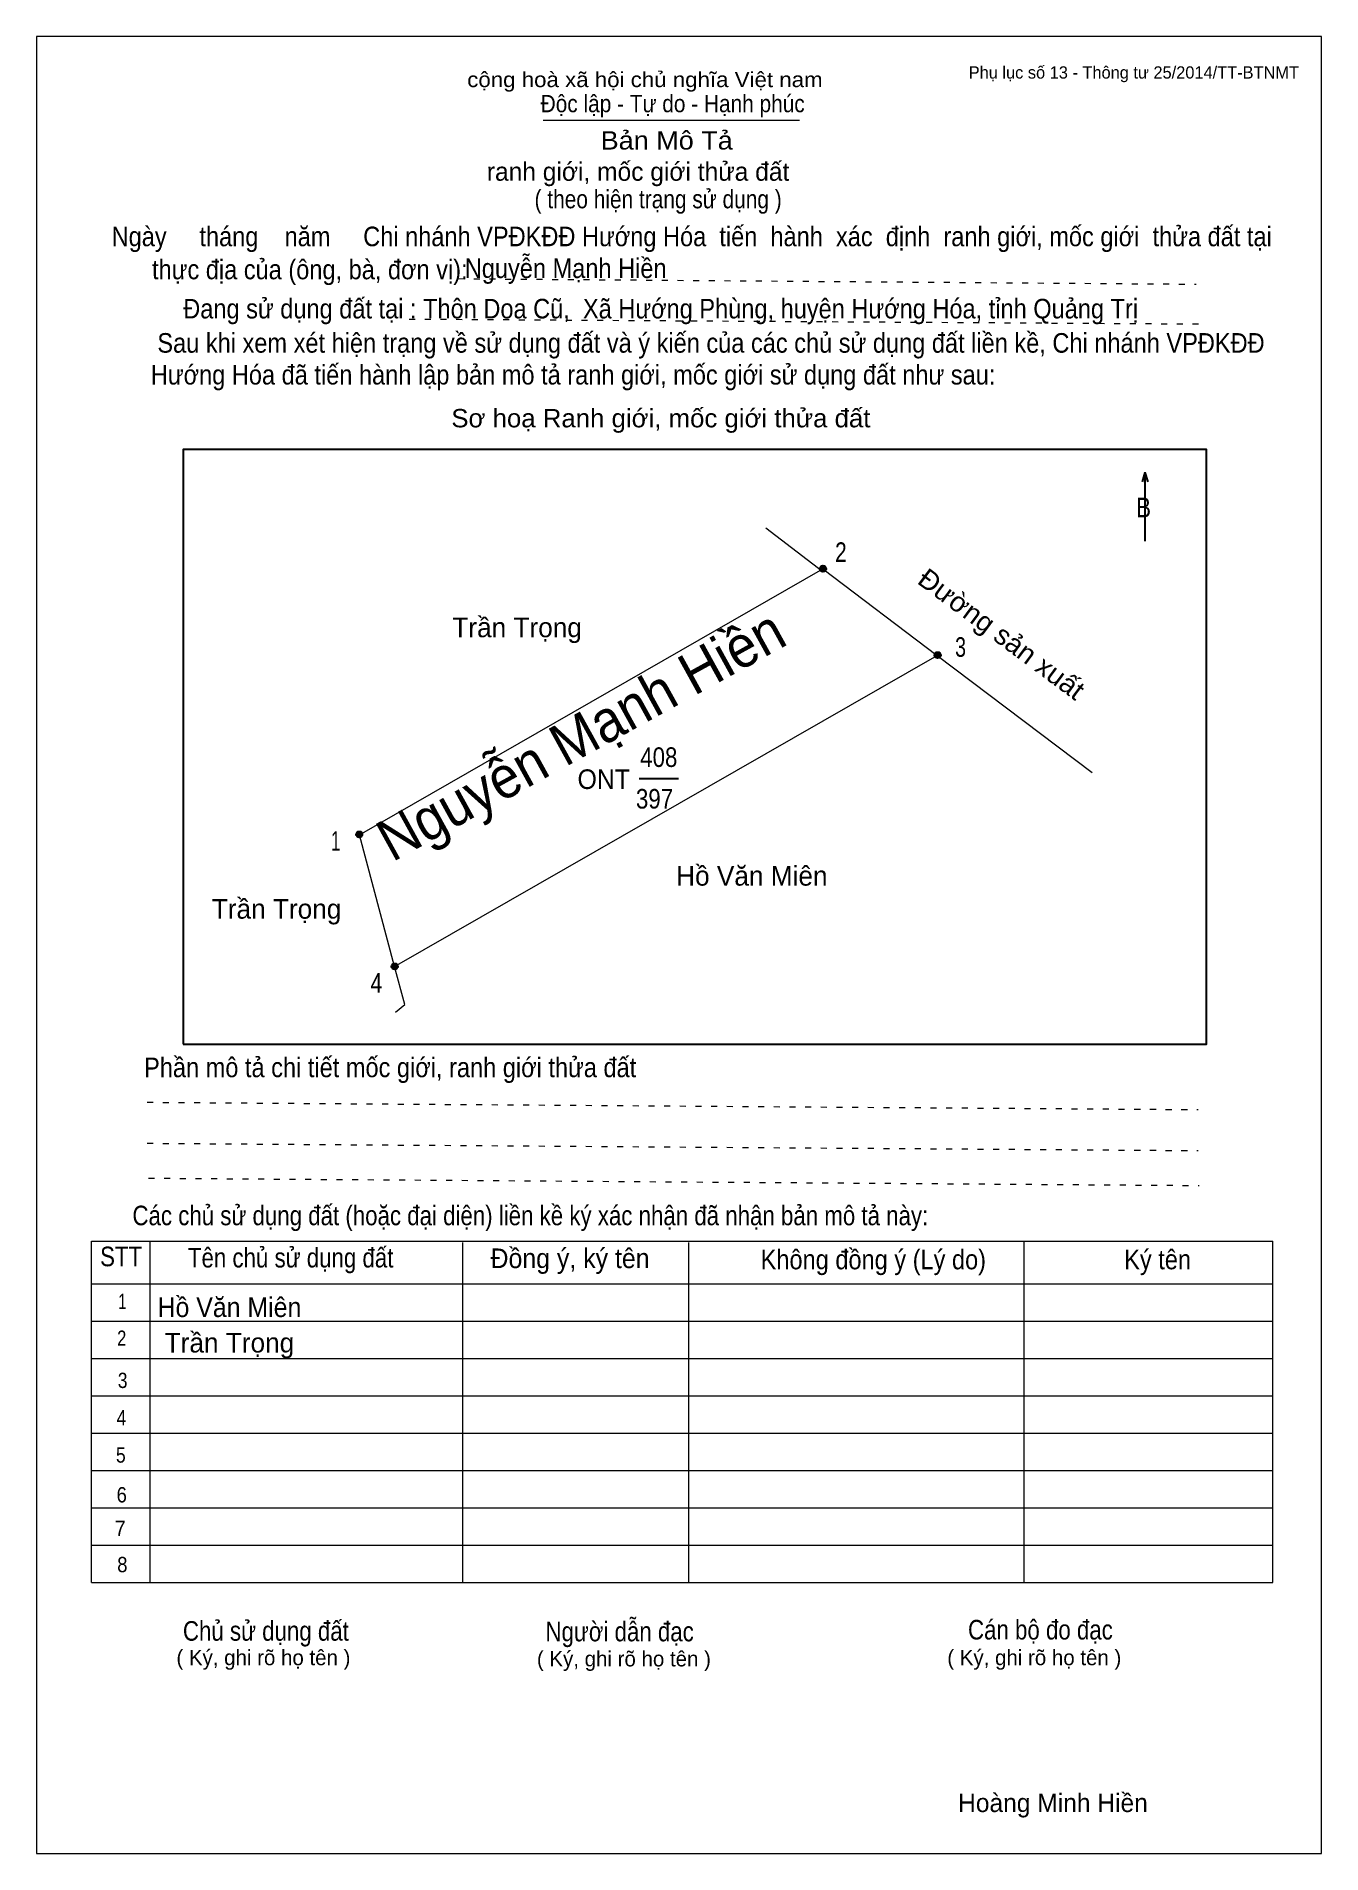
# Model space of a CAD drawing. Header units: centimetres. Extents: x 0 to 21, y 0 to 29.7.
import ezdxf
from ezdxf.enums import TextEntityAlignment as Align

# ---------------------------------------------------------------- set-up
doc = ezdxf.new("R2010")
doc.units = ezdxf.units.CM
doc.header["$LTSCALE"] = 0.13
doc.linetypes.add('DOTTED', pattern=[1.5, 0.3, -1.2])
for name, color, linetype, lineweight in [('1', 7, 'Continuous', 13), ('32', 7, 'Continuous', 25), ('33', 7, 'Continuous', 25), ('6', 7, 'Continuous', 13), ('62', 7, 'Continuous', 13)]:
    doc.layers.add(name, color=color, linetype=linetype, lineweight=lineweight)
for name, color, linetype in [('2', 7, 'Continuous'), ('34', 7, 'Continuous'), ('63', 7, 'Continuous')]:
    doc.layers.add(name, color=color, linetype=linetype)

msp = doc.modelspace()

# ---------------------------------------------------------------- hatches: boundary and pattern name
at = {"layer": '32'}
for points in [[(12.9026, 21, 1), (12.8026, 21, 1)], [(14.7762, 19.5874, 1), (14.6762, 19.5874, 1)], [(5.326, 16.6576, 1), (5.226, 16.6576, 1)], [(5.9052, 14.5, 1), (5.8052, 14.5, 1)]]:
    msp.add_hatch(color=256, dxfattribs=at).paths.add_polyline_path(points)

# ---------------------------------------------------------------- linework, layer by layer
at = {"layer": '1'}
msp.add_line((12.85, 20.95), (11.92, 21.66), dxfattribs=at)
msp.add_lwpolyline([(21, 0), (21, 29.7), (0, 29.7), (0, 0)], close=True, dxfattribs=at)
at = {"layer": '32'}
for centre in [(12.8526, 21), (14.7262, 19.5874), (5.276, 16.6576), (5.8552, 14.5)]:
    msp.add_circle(centre, 0.05, dxfattribs=at)
at = {"layer": '33'}
msp.add_line((9.85, 17.57), (10.49, 17.57), dxfattribs=at)
at = {"layer": '6'}
msp.add_line((12.85, 21), (14.72, 19.58), dxfattribs=at)
for points in [[(5.85, 14.5), (5.28, 16.65), (12.85, 21)], [(5.85, 14.5), (14.72, 19.58), (17.25, 17.67)], [(5.87, 13.75), (6.02, 13.88), (5.85, 14.5)]]:
    msp.add_lwpolyline(points, dxfattribs=at)
at = {"layer": '62'}
for p, q in [((8.28, 28.33), (12.47, 28.33)), ((0.9, 10.01), (20.2, 10.01)), ((0.9, 4.43), (0.9, 10.01)), ((1.86, 4.43), (1.86, 10.01)), ((6.97, 4.43), (6.97, 9.99)), ((10.66, 4.43), (10.66, 9.99)), ((16.14, 4.43), (16.14, 10.01)), ((20.2, 4.43), (20.2, 10.01)), ((0.9, 9.31), (20.2, 9.31)), ((0.9, 8.7), (20.2, 8.7)), ((0.9, 8.09), (20.2, 8.09)), ((0.9, 7.48), (20.2, 7.48)), ((0.9, 6.87), (20.2, 6.87)), ((0.9, 6.26), (20.2, 6.26)), ((0.9, 5.65), (20.2, 5.65)), ((0.9, 5.04), (20.2, 5.04)), ((0.9, 4.43), (20.2, 4.43))]:
    msp.add_line(p, q, dxfattribs=at)
at = {"layer": '62', "linetype": 'DOTTED'}
for p, q in [((6.89, 25.74), (18.95, 25.65)), ((6.09, 25.08), (19.04, 25)), ((1.81, 12.28), (18.98, 12.16)), ((1.81, 11.61), (18.98, 11.49)), ((1.83, 11.04), (19, 10.92))]:
    msp.add_line(p, q, dxfattribs=at)
at = {"layer": '62', "lineweight": 25}
for p, q in [((18.11, 22.58), (18.11, 21.45)), ((18.11, 22.57), (18.07, 22.42)), ((18.11, 22.57), (18.16, 22.42))]:
    msp.add_line(p, q, dxfattribs=at)
msp.add_lwpolyline([(2.4, 13.23), (19.12, 13.23), (19.12, 22.95), (2.4, 22.95)], close=True, dxfattribs=at)

# ---------------------------------------------------------------- texts
at = {"layer": '2', "width": 0.95}
msp.add_text('Nguyễn Mạnh Hiền', height=0.6813, rotation=28.852, dxfattribs=at).set_placement((9.0606, 17.9864), align=Align.CENTER)
at = {"layer": '32'}
for s, width, p in [('2', 0.8, (13.145, 21.11)), ('3', 0.75, (15.1, 19.56)), ('1', 0.65, (4.89, 16.39)), ('4', 0.8, (5.555, 14.07))]:
    msp.add_text(s, height=0.32, dxfattribs=dict(at, width=width)).set_placement(p, align=Align.CENTER)
at = {"layer": '33', "width": 1.05}
msp.add_text('Đường sản xuất', height=0.32, rotation=323.344, dxfattribs=at).set_placement((15.6745, 19.8041), align=Align.CENTER)
at = {"layer": '33'}
for s, p in [('Trần Trọng', (7.855, 19.88)), ('Hồ Văn Miên', (11.69, 15.82)), ('Trần Trọng', (3.925, 15.28)), ('Trần Trọng', (3.155, 8.19))]:
    msp.add_text(s, height=0.32, dxfattribs=at).set_placement(p, align=Align.CENTER)
at = {"layer": '33', "width": 0.85}
for s, p in [('408', (10.17, 17.76)), ('397', (10.1, 17.08))]:
    msp.add_text(s, height=0.32, dxfattribs=at).set_placement(p, align=Align.CENTER)
at = {"layer": '33', "width": 0.95}
msp.add_text('ONT', height=0.32, dxfattribs=at).set_placement((9.7, 17.4), align=Align.RIGHT)
at = {"layer": '34'}
for s, width, p in [('Nguyễn Mạnh Hiền', 0.9, (7, 25.75)), ('Hồ Văn Miên', 0.95, (1.98, 8.77))]:
    msp.add_text(s, height=0.32, dxfattribs=dict(at, width=width)).set_placement(p)
at = {"layer": '62'}
for s, height, width, p in [('cộng hoà xã hội chủ nghĩa Việt nam', 0.2474, 1.1, (7.04, 28.87)), ('Độc lập - Tự do - Hạnh phúc', 0.2828, 0.9, (8.24, 28.46)), ('Bản Mô Tả', 0.3, 1.1, (9.22, 27.85)), ('( theo hiện trạng sử dụng )', 0.3, 0.85, (8.14, 26.89)), ('Ngày     tháng    năm     Chi nhánh VPĐKĐĐ Hướng Hóa  tiến  hành  xác  định  ranh giới, mốc giới  thửa đất tại ', 0.32, 0.9, (1.23, 26.27)), ('thực địa của (ông, bà, đơn vị): ', 0.32, 0.9, (1.89, 25.73)), ('Đang sử dụng đất tại : Thôn Doa Cũ,  Xã Hướng Phùng, huyện Hướng Hóa, tỉnh Quảng Trị', 0.32, 0.9, (2.4, 25.09)), (' Sau khi xem xét hiện trạng về sử dụng đất và ý kiến của các chủ sử dụng đất liền kề, Chi nhánh VPĐKĐĐ ', 0.32, 0.9, (1.87, 24.53)), ('Hướng Hóa đã tiến hành lập bản mô tả ranh giới, mốc giới sử dụng đất như sau:', 0.32, 0.9, (1.87, 24.01)), ('Sơ hoạ Ranh giới, mốc giới thửa đất', 0.3, 1.05, (6.78, 23.31)), ('B', 0.32, 0.85, (17.97, 21.84)), ('Phần mô tả chi tiết mốc giới, ranh giới thửa đất ', 0.32, 0.9, (1.76, 12.69)), ('Các chủ sử dụng đất (hoặc đại diện) liền kề ký xác nhận đã nhận bản mô tả này:', 0.32, 0.85, (1.57, 10.27))]:
    msp.add_text(s, height=height, dxfattribs=dict(at, width=width)).set_placement(p)
msp.add_text('ranh giới, mốc giới thửa đất', height=0.3, dxfattribs=at).set_placement((7.36, 27.34))
for s, height, width, p in [('STT', 0.32, 0.85, (1.385, 9.6)), ('Tên chủ sử dụng đất', 0.32, 0.85, (4.155, 9.58)), ('Đồng ý, ký tên', 0.32, 0.95, (8.72, 9.57)), ('Không đồng ý (Lý do)', 0.32, 0.9, (13.675, 9.55)), ('Ký tên', 0.32, 0.9, (18.32, 9.55)), ('1', 0.25, 0.7, (1.405, 8.9)), ('2', 0.25, 0.8, (1.395, 8.3)), ('3', 0.25, 0.85, (1.41, 7.61)), ('4', 0.25, 0.85, (1.39, 7)), ('5', 0.25, 0.85, (1.38, 6.39)), ('6', 0.25, 0.9, (1.395, 5.74)), ('7', 0.25, 0.95, (1.37, 5.19)), ('8', 0.25, 0.9, (1.405, 4.6)), ('Người dẫn đạc', 0.32, 0.85, (9.53, 3.47)), ('Chủ sử dụng đất', 0.32, 0.85, (3.75, 3.48)), ('Cán bộ đo đạc', 0.32, 0.85, (16.405, 3.5))]:
    msp.add_text(s, height=height, dxfattribs=dict(at, width=width)).set_placement(p, align=Align.CENTER)
for p in [(3.71, 3.08), (9.6, 3.06), (16.305, 3.08)]:
    msp.add_text('( Ký, ghi rõ họ tên )', height=0.25, dxfattribs=at).set_placement(p, align=Align.CENTER)
at = {"layer": '63'}
msp.add_text('Phụ lục số 13 - Thông tư 25/2014/TT-BTNMT', height=0.2, dxfattribs=at).set_placement((20.63, 29.01), align=Align.RIGHT)
msp.add_text('Hoàng Minh Hiền', height=0.3, dxfattribs=at).set_placement((16.61, 0.68), align=Align.CENTER)

doc.saveas('drawing.dxf')
